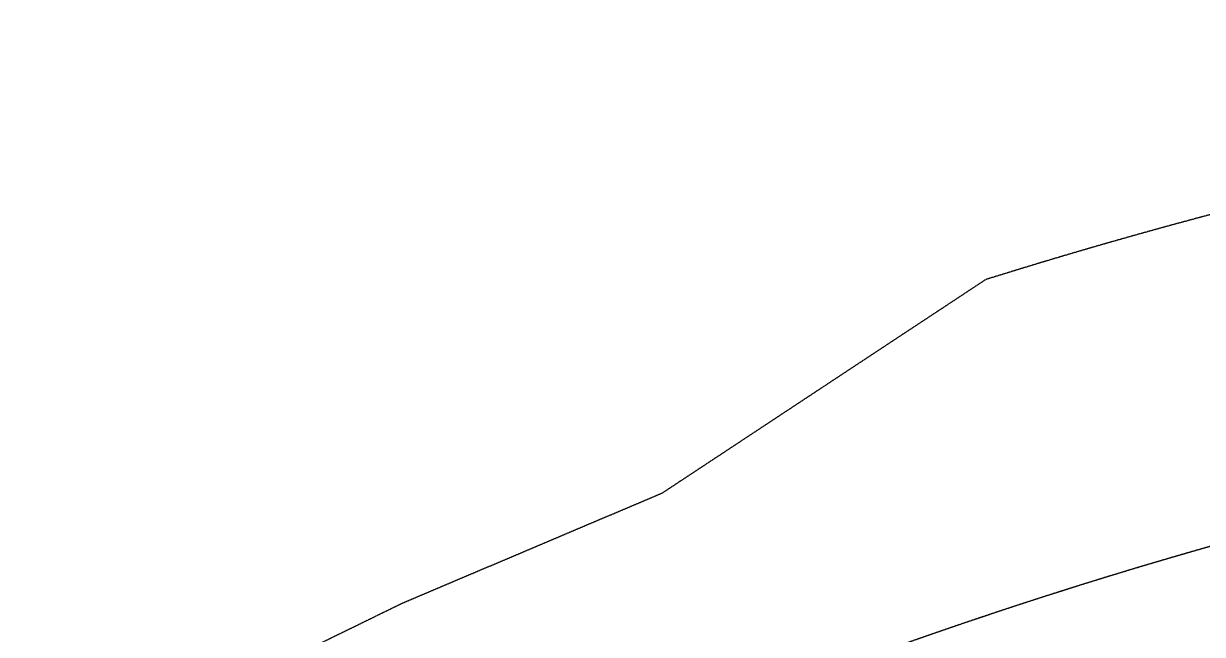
# Model space of a CAD drawing. Extents: x -46296 to 410892, y -135666 to 238728.
# Drawn here: x 80263 to 142911, y 206269 to 238728 of the extents above; entities that cross this region are included whole.
import ezdxf
from ezdxf.xclip import XClip

# ---------------------------------------------------------------- set-up
doc = ezdxf.new("R2010")
doc.units = 0
doc.header["$LTSCALE"] = 10
doc.header["$MEASUREMENT"] = 0
doc.header["$XCLIPFRAME"] = 0
doc.linetypes.add('ACAD_ISO04W100', pattern=[30, 24, -3, 0, -3])
doc.linetypes.add('DOTE', pattern=[2.42, 2, -0.2, 0.02, -0.2])
doc.layers.add('104-13 B0核心筒$0$04-不打印_辅助线', color=165, linetype='Continuous', plot=False)
doc.layers.add('A_AXIS-轴线', color=36, linetype='DOTE')
doc.layers.add('M-用地 红线', color=20, linetype='ACAD_ISO04W100')

# ---------------------------------------------------------------- blocks, each defined once
blk = doc.blocks.new('104 轴线')
at = {"layer": 'Defpoints'}
blk.add_lwpolyline([(13135, -2670), (19996, 9914), (18926, 200140), (-165691, 199501, 0.064843), (-234306, 190322, 0.064894), (-298282, 163874), (-300993, 152958), (-177498, -41043), (-162540, -55229), (-143745, -84755), (-123037, -89354), (13135, -2670)], format="xyb", close=True, dxfattribs=at)
blk = doc.blocks.new('104-13 B0核心筒')
at = {"layer": '104-13 B0核心筒$0$04-不打印_辅助线'}
ref = blk.add_blockref('104 轴线', (287656, 163437), dxfattribs=dict(at, rotation=57.54087654753761))
XClip(ref).set_block_clipping_path([(-308258.2439484803, 159880.9876684749), (-256882.7738956955, 79110.5487782021), (-223300.1845035219, 100471.3503204154), (-274675.6545563068, 181241.7892106881)])

msp = doc.modelspace()

# ---------------------------------------------------------------- linework, layer by layer
at = {"layer": 'M-用地 红线', "ltscale": 0.05}
msp.add_lwpolyline([(401252, 31537.3), (406201, 40615.3), (406004, 75614.3), (410892, 95642.3), (410198, 218797.3), (390086, 238728.3), (215507, 238124.3, 0.0374861), (172964, 234781.3, 0.0374849), (131398, 225125.3), (114193, 213768.3), (100383, 207916.3), (86907, 201333.3), (82974, 185497.3, -0.0648942), (146950, 211945.3, -0.0648429), (215565, 221124.3), (400182, 221763.3), (401252, 31537.3)], format="xyb", close=True, dxfattribs=at)

# ---------------------------------------------------------------- block references
at = {"rotation": 302.4591234524621}
msp.add_blockref('104-13 B0核心筒', (88968.6, 176623.3), dxfattribs=at)
at = {"layer": 'A_AXIS-轴线'}
msp.add_blockref('104 轴线', (381256.4, 21622.8), dxfattribs=at)

doc.saveas('drawing.dxf')
